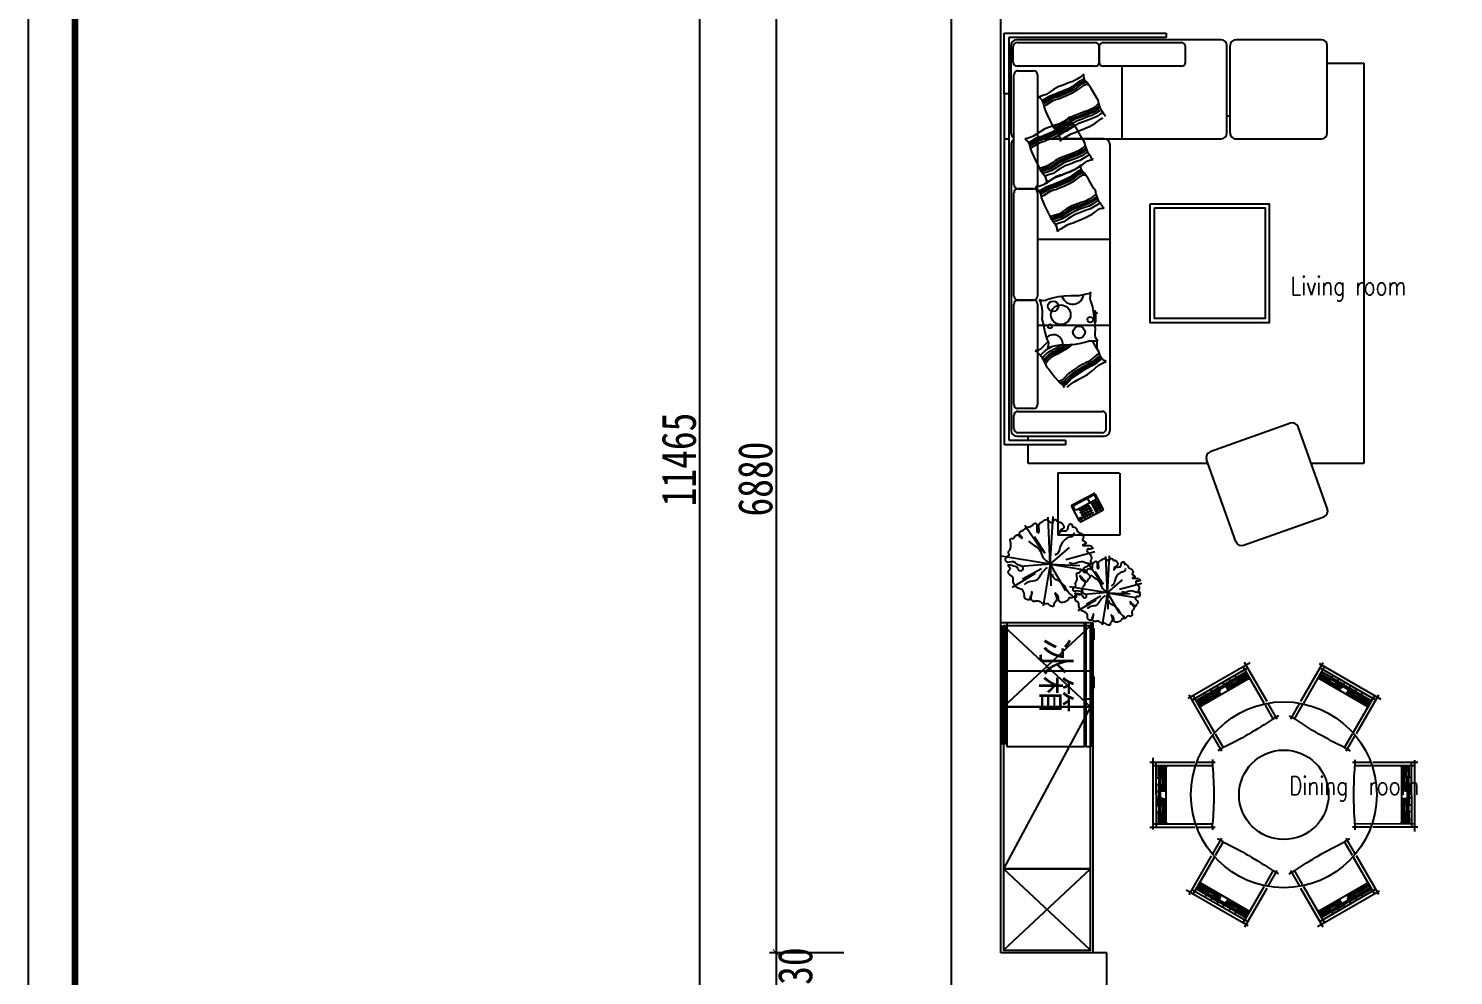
# Model space of a CAD drawing. Header units: millimetres. Extents: x -77055 to 331180, y -861586 to -491011.
# Drawn here: x 30821 to 41169, y -834695 to -827818 of the extents above; entities that cross this region are included whole.
import ezdxf

# ---------------------------------------------------------------- set-up
doc = ezdxf.new("R2010")
doc.units = ezdxf.units.MM
doc.header["$PDMODE"] = 3
for name, color, linetype in [('0-01图框模板说明', 2, 'Continuous'), ('0-02图框细线', 136, 'Continuous'), ('250', 250, 'Continuous'), ('IFF-PLANTS', 86, 'Continuous'), ('LAYER4', 8, 'Continuous'), ('PUB_TEXT', 7, 'Continuous'), ('墙体', 7, 'Continuous'), ('活动家具', 6, 'Continuous')]:
    doc.layers.add(name, color=color, linetype=linetype)
doc.styles.add('_SIMPLEX', font='SIMPLEX.shx', dxfattribs={"width": 0.8})
doc.styles.add('DIM', font='simhei.ttf', dxfattribs={"width": 0.8})
doc.styles.get("Standard").update_dxf_attribs({"font": 'simhei.ttf'})
doc.dimstyles.new('1-50', dxfattribs={"dimscale": 50, "dimtxt": 5, "dimasz": 1, "dimexe": 1, "dimexo": 0.1, "dimgap": 0.5, "dimtad": 1, "dimdec": 0, "dimdsep": 46, "dimtxsty": 'DIM', "dimblk": 'ARCHTICK', "dimcen": 4, "dimdle": 1, "dimclrd": 3, "dimclre": 3, "dimclrt": 1, "dimadec": 0, "dimazin": 0, "dimtfac": 1, "dimtdec": 0, "dimtmove": 2, "dimatfit": 3, "dimldrblk": 'DOT', "dimfxl": 15, "dimfxlon": 1, "dimarcsym": 0})

# ---------------------------------------------------------------- blocks, each defined once
blk = doc.blocks.new('_ArchTick')
at = {"color": 0, "linetype": 'ByBlock', "const_width": 0.15}
blk.add_lwpolyline([(-0.5, -0.5), (0.5, 0.5)], dxfattribs=at)
blk = doc.blocks.new('*D177')
at = {"layer": '250', "color": 3, "lineweight": -2}
for p, q in [((36251, -827600), (36251, -834580)), ((36741, -827650), (36201, -827650)), ((36741, -834530), (36201, -834530))]:
    blk.add_line(p, q, dxfattribs=at)
at = {"layer": 'Defpoints', "color": 0}
for p in [(36746, -827650), (36251, -834530), (36746, -834530)]:
    blk.add_point(p, dxfattribs=at)
at = {"layer": '250', "color": 3, "lineweight": -2, "xscale": 50, "yscale": 50, "zscale": 50}
for p, rotation in [((36251, -827650), 90), ((36251, -834530), 270)]:
    blk.add_blockref('_ArchTick', p, dxfattribs=dict(at, rotation=rotation))
at = {"layer": '250', "color": 1, "insert": (36100, -831090), "char_height": 250, "attachment_point": 5, "rotation": 90, "style": 'DIM'}
blk.add_mtext('6880', dxfattribs=at)
blk = doc.blocks.new('_Dot')
at = {"color": 0, "linetype": 'ByBlock', "lineweight": -2}
blk.add_line((-0.5, 0), (-1, 0), dxfattribs=at)
at = {"color": 0, "linetype": 'ByBlock', "const_width": 0.5}
blk.add_lwpolyline([(-0.25, 0, 1), (0.25, 0, 1)], format="xyb", close=True, dxfattribs=at)
blk = doc.blocks.new('*D178')
at = {"layer": '250', "color": 3, "lineweight": -2}
for p, q in [((36741, -834530), (36201, -834530)), ((36251, -834480), (36251, -834910)), ((36741, -834860), (36201, -834860))]:
    blk.add_line(p, q, dxfattribs=at)
at = {"layer": 'Defpoints', "color": 0}
for p in [(36746, -834530), (36251, -834860), (36746, -834860)]:
    blk.add_point(p, dxfattribs=at)
at = {"layer": '250', "color": 3, "lineweight": -2, "xscale": 50, "yscale": 50, "zscale": 50}
for p, rotation in [((36251, -834530), 90), ((36251, -834860), 270)]:
    blk.add_blockref('_ArchTick', p, dxfattribs=dict(at, rotation=rotation))
at = {"layer": '250', "color": 1, "insert": (36390, -834695), "char_height": 250, "attachment_point": 5, "rotation": 90, "style": 'DIM'}
blk.add_mtext('330', dxfattribs=at)
blk = doc.blocks.new('*D194')
at = {"layer": '250', "color": 3, "lineweight": -2}
for p, q in [((36445, -825215), (35645, -825215)), ((35695, -825165), (35695, -836730)), ((36445, -836680), (35645, -836680))]:
    blk.add_line(p, q, dxfattribs=at)
at = {"layer": 'Defpoints', "color": 0}
for p in [(36746, -825215), (35695, -836680), (36746, -836680)]:
    blk.add_point(p, dxfattribs=at)
at = {"layer": '250', "color": 3, "lineweight": -2, "xscale": 50, "yscale": 50, "zscale": 50}
for p, rotation in [((35695, -825215), 90), ((35695, -836680), 270)]:
    blk.add_blockref('_ArchTick', p, dxfattribs=dict(at, rotation=rotation))
at = {"layer": '250', "color": 1, "insert": (35545, -830948), "char_height": 250, "attachment_point": 5, "rotation": 90, "style": 'DIM'}
blk.add_mtext('11465', dxfattribs=at)
blk = doc.blocks.new('ghgjh')
at = {"color": 2}
for p, q in [((55261, 8598), (55845, 8390)), ((54363, 8525, -309), (53913, 8525, -309)), ((53913, 8075, -309), (53913, 8525, -309)), ((54363, 8075, -309), (54363, 8525, -309)), ((55206, 8571), (54994, 7975)), ((55871, 8335), (55658, 7738)), ((54361, 8075, -309), (53911, 8075, -309)), ((55004, 8004), (53699, 8004)), ((53699, 8004), (53699, 7869)), ((53968, 7869), (53526, 7869)), ((53526, 7869), (53526, 7834)), ((53968, 7834), (53968, 7869)), ((55603, 7712), (55020, 7919)), ((53526, 7834), (53526, 5646)), ((53558, 5646), (53558, 7834)), ((53558, 7834), (53968, 7834)), ((53574, 5689), (53574, 7763)), ((53617, 7806), (54250, 7806)), ((54235, 7780), (53624, 7780)), ((53699, 7834), (53699, 7806)), ((54217, 7808), (54217, 7808)), ((54294, 7763), (54294, 5689)), ((53595, 7752), (53595, 7654)), ((54263, 7654), (54263, 7752)), ((54294, 7758), (54294, 7758)), ((53595, 7576), (53595, 6846)), ((53624, 7625), (54235, 7625)), ((53737, 7604), (53624, 7604)), ((53766, 6846), (53766, 7576)), ((54296, 7558), (54296, 7558)), ((54585, 6982), (54585, 6118)), ((55449, 6982), (54585, 6982)), ((55280, 6982), (55276, 6984)), ((55309, 6984), (55305, 6982)), ((55449, 6118), (55449, 6982)), ((53595, 6788), (53595, 6037)), ((53737, 6817), (53624, 6817)), ((53624, 6817), (53737, 6817)), ((53766, 6037), (53766, 6788)), ((53778, 6816), (53785, 6825)), ((53806, 6822), (53778, 6816)), ((54585, 6650), (54582, 6655)), ((55450, 6710), (55450, 6710)), ((53766, 6374), (54294, 6374)), ((55450, 6350), (55450, 6350)), ((54585, 6118), (55449, 6118)), ((53624, 6009), (53737, 6009)), ((53737, 6009), (53624, 6009)), ((53595, 5980), (53595, 5181)), ((53766, 5181), (53766, 5980)), ((54296, 5758), (54296, 5758)), ((53526, 5646), (53558, 5646)), ((53526, 5646), (53526, 5320)), ((53557, 5320), (53558, 5646)), ((53572, 4969), (53572, 5603)), ((53766, 5646), (55098, 5646)), ((54379, 5118), (54379, 5646)), ((55141, 5603), (55141, 4969)), ((55165, 5603), (55165, 4969)), ((55208, 5646), (55827, 5646)), ((55657, 5648), (55657, 5648)), ((55870, 5603), (55870, 4969)), ((55141, 5480), (55165, 5480)), ((53557, 5320), (53523, 5320)), ((53523, 5320), (53523, 4878)), ((53557, 4910), (53557, 5320)), ((53589, 5090), (53589, 4976)), ((54185, 5118), (53618, 5118)), ((53624, 5152), (53737, 5152)), ((54214, 5090), (54214, 4976)), ((54214, 4976), (54214, 5090)), ((54811, 5118), (54243, 5118)), ((54839, 4976), (54839, 5090)), ((53523, 4878), (53557, 4878)), ((54701, 4910), (53557, 4910)), ((53557, 4878), (54701, 4878)), ((55098, 4926), (53616, 4926)), ((53618, 4947), (54185, 4947)), ((54243, 4947), (54811, 4947)), ((54701, 4878), (54701, 4910)), ((55827, 4926), (55208, 4926))]:
    blk.add_line(p, q, dxfattribs=at)
at = {"color": 1}
for p, q in [((54070, 8423, -309), (54014, 8317, -309)), ((54240, 8344, -309), (54083, 8427, -309)), ((54093, 8386, -309), (54087, 8374, -309)), ((54104, 8380, -309), (54093, 8386, -309)), ((54102, 8403, -309), (54096, 8392, -309)), ((54096, 8392, -309), (54107, 8386, -309)), ((54113, 8397, -309), (54102, 8403, -309)), ((54107, 8386, -309), (54113, 8397, -309)), ((54121, 8393, -309), (54115, 8382, -309)), ((54115, 8382, -309), (54126, 8376, -309)), ((54132, 8387, -309), (54121, 8393, -309)), ((54126, 8376, -309), (54132, 8387, -309)), ((54140, 8383, -309), (54134, 8372, -309)), ((54151, 8377, -309), (54140, 8383, -309)), ((54018, 8304, -309), (54175, 8221, -309)), ((54029, 8329, -309), (54029, 8328, -309)), ((54036, 8304, -309), (54173, 8231, -309)), ((54054, 8337, -309), (54191, 8264, -309)), ((54083, 8368, -309), (54077, 8356, -309)), ((54077, 8356, -309), (54088, 8350, -309)), ((54094, 8362, -309), (54083, 8368, -309)), ((54087, 8374, -309), (54098, 8368, -309)), ((54088, 8350, -309), (54094, 8362, -309)), ((54102, 8358, -309), (54096, 8346, -309)), ((54096, 8346, -309), (54107, 8340, -309)), ((54098, 8368, -309), (54104, 8380, -309)), ((54113, 8352, -309), (54102, 8358, -309)), ((54112, 8376, -309), (54105, 8364, -309)), ((54105, 8364, -309), (54117, 8358, -309)), ((54107, 8340, -309), (54113, 8352, -309)), ((54123, 8370, -309), (54112, 8376, -309)), ((54121, 8348, -309), (54115, 8336, -309)), ((54115, 8336, -309), (54126, 8330, -309)), ((54117, 8358, -309), (54123, 8370, -309)), ((54132, 8342, -309), (54121, 8348, -309)), ((54130, 8366, -309), (54124, 8354, -309)), ((54124, 8354, -309), (54135, 8348, -309)), ((54126, 8330, -309), (54132, 8342, -309)), ((54127, 8256, -309), (54145, 8289, -309)), ((54142, 8360, -309), (54130, 8366, -309)), ((54134, 8372, -309), (54145, 8366, -309)), ((54140, 8337, -309), (54134, 8326, -309)), ((54134, 8326, -309), (54145, 8320, -309)), ((54135, 8348, -309), (54142, 8360, -309)), ((54152, 8332, -309), (54140, 8337, -309)), ((54150, 8355, -309), (54144, 8344, -309)), ((54144, 8344, -309), (54155, 8338, -309)), ((54145, 8366, -309), (54151, 8377, -309)), ((54145, 8320, -309), (54152, 8332, -309)), ((54161, 8349, -309), (54150, 8355, -309)), ((54152, 8285, -309), (54196, 8367, -309)), ((54159, 8373, -309), (54153, 8361, -309)), ((54153, 8361, -309), (54164, 8355, -309)), ((54155, 8338, -309), (54161, 8349, -309)), ((54170, 8367, -309), (54159, 8373, -309)), ((54165, 8295, -309), (54161, 8288, -309)), ((54161, 8288, -309), (54164, 8286, -309)), ((54164, 8355, -309), (54170, 8367, -309)), ((54164, 8286, -309), (54168, 8294, -309)), ((54168, 8294, -309), (54165, 8295, -309)), ((54172, 8307, -309), (54168, 8300, -309)), ((54168, 8300, -309), (54171, 8298, -309)), ((54172, 8292, -309), (54168, 8284, -309)), ((54168, 8284, -309), (54171, 8283, -309)), ((54171, 8298, -309), (54175, 8306, -309)), ((54171, 8283, -309), (54175, 8290, -309)), ((54175, 8306, -309), (54172, 8307, -309)), ((54175, 8290, -309), (54172, 8292, -309)), ((54178, 8319, -309), (54174, 8312, -309)), ((54174, 8312, -309), (54177, 8310, -309)), ((54178, 8304, -309), (54174, 8296, -309)), ((54174, 8296, -309), (54177, 8294, -309)), ((54177, 8310, -309), (54181, 8318, -309)), ((54177, 8294, -309), (54181, 8302, -309)), ((54181, 8318, -309), (54178, 8319, -309)), ((54181, 8302, -309), (54178, 8304, -309)), ((54184, 8331, -309), (54180, 8323, -309)), ((54180, 8323, -309), (54183, 8322, -309)), ((54181, 8223, -309), (54242, 8338, -309)), ((54185, 8316, -309), (54181, 8308, -309)), ((54181, 8308, -309), (54184, 8307, -309)), ((54182, 8281, -309), (54215, 8343, -309)), ((54196, 8274, -309), (54182, 8281, -309)), ((54183, 8322, -309), (54187, 8329, -309)), ((54187, 8329, -309), (54184, 8331, -309)), ((54184, 8307, -309), (54188, 8314, -309)), ((54188, 8314, -309), (54185, 8316, -309)), ((54191, 8343, -309), (54187, 8336, -309)), ((54187, 8336, -309), (54190, 8334, -309)), ((54191, 8328, -309), (54187, 8320, -309)), ((54187, 8320, -309), (54190, 8318, -309)), ((54190, 8334, -309), (54194, 8342, -309)), ((54190, 8318, -309), (54194, 8326, -309)), ((54194, 8342, -309), (54191, 8343, -309)), ((54194, 8326, -309), (54191, 8328, -309)), ((54197, 8355, -309), (54193, 8347, -309)), ((54193, 8347, -309), (54196, 8346, -309)), ((54197, 8340, -309), (54193, 8332, -309)), ((54193, 8332, -309), (54196, 8331, -309)), ((54196, 8346, -309), (54200, 8353, -309)), ((54196, 8331, -309), (54200, 8338, -309)), ((54196, 8274, -309), (54229, 8336, -309)), ((54200, 8353, -309), (54197, 8355, -309)), ((54200, 8338, -309), (54197, 8340, -309)), ((54204, 8351, -309), (54199, 8344, -309)), ((54199, 8344, -309), (54203, 8342, -309)), ((54203, 8342, -309), (54207, 8350, -309)), ((54207, 8350, -309), (54204, 8351, -309)), ((54229, 8336, -309), (54215, 8343, -309)), ((54131, 8245, -309), (54135, 8252, -309)), ((54177, 8232, -309), (54192, 8261, -309)), ((56136, 8004), (55753, 8004)), ((56136, 5097), (56136, 8004)), ((53949, 7434), (53959, 7455)), ((53847, 7318), (53892, 7377)), ((53892, 7377), (53927, 7417)), ((53937, 7402), (53918, 7407)), ((53927, 7417), (53949, 7434)), ((53946, 7416), (53931, 7419)), ((53952, 7391), (53937, 7402)), ((53957, 7423), (53941, 7427)), ((53962, 7405), (53946, 7416)), ((53964, 7434), (53950, 7437)), ((53964, 7379), (53952, 7391)), ((53972, 7413), (53957, 7423)), ((53973, 7392), (53962, 7405)), ((53979, 7423), (53964, 7434)), ((53989, 7353), (53964, 7379)), ((53984, 7400), (53972, 7413)), ((53999, 7367), (53973, 7392)), ((53991, 7410), (53979, 7423)), ((53982, 7449), (54007, 7427)), ((54009, 7375), (53984, 7400)), ((54024, 7327), (53989, 7353)), ((54016, 7385), (53991, 7410)), ((54033, 7341), (53999, 7367)), ((54007, 7427), (54031, 7410)), ((54044, 7348), (54009, 7375)), ((54051, 7359), (54016, 7385)), ((54031, 7410), (54060, 7395)), ((54082, 7324), (54044, 7348)), ((54089, 7334), (54051, 7359)), ((54060, 7395), (54097, 7374)), ((54097, 7374), (54130, 7357)), ((54130, 7357), (54161, 7333)), ((53794, 7229), (53808, 7252)), ((53808, 7252), (53821, 7278)), ((53809, 7253), (53823, 7237)), ((53814, 7265), (53830, 7247)), ((53821, 7278), (53830, 7302)), ((53822, 7280), (53841, 7256)), ((53830, 7302), (53847, 7318)), ((53830, 7247), (53855, 7225)), ((53841, 7256), (53866, 7234)), ((54062, 7303), (54024, 7327)), ((54072, 7316), (54033, 7341)), ((54102, 7280), (54062, 7303)), ((54112, 7294), (54072, 7316)), ((54122, 7302), (54082, 7324)), ((54129, 7312), (54089, 7334)), ((54116, 7271), (54102, 7280)), ((54125, 7284), (54112, 7294)), ((54132, 7265), (54116, 7271)), ((54136, 7292), (54122, 7302)), ((54141, 7278), (54125, 7284)), ((54143, 7302), (54129, 7312)), ((54153, 7252), (54132, 7265)), ((54152, 7286), (54136, 7292)), ((54163, 7266), (54141, 7278)), ((54159, 7296), (54143, 7302)), ((54173, 7274), (54152, 7286)), ((54195, 7218), (54153, 7252)), ((54180, 7284), (54159, 7296)), ((54161, 7333), (54184, 7312)), ((54205, 7232), (54163, 7266)), ((54215, 7240), (54173, 7274)), ((54222, 7250), (54180, 7284)), ((54184, 7312), (54209, 7289)), ((54209, 7289), (54234, 7277)), ((54234, 7242), (54222, 7250)), ((54239, 7249), (54228, 7233)), ((54234, 7277), (54248, 7270)), ((54249, 7256), (54239, 7249)), ((54248, 7270), (54265, 7264)), ((54265, 7264), (54249, 7256)), ((53750, 7186), (53761, 7191)), ((53778, 7179), (53750, 7186)), ((53761, 7191), (53772, 7204)), ((53772, 7204), (53794, 7229)), ((53793, 7169), (53778, 7179)), ((53786, 7220), (53799, 7205)), ((53805, 7156), (53793, 7169)), ((53799, 7205), (53823, 7183)), ((53800, 7238), (53812, 7224)), ((53842, 7119), (53805, 7156)), ((53812, 7224), (53836, 7202)), ((53823, 7237), (53848, 7214)), ((53823, 7183), (53847, 7167)), ((53836, 7202), (53860, 7185)), ((53838, 7167), (53868, 7154)), ((53844, 7150), (53838, 7167)), ((53845, 7126), (53844, 7150)), ((53847, 7167), (53877, 7151)), ((53848, 7214), (53871, 7198)), ((53855, 7225), (53878, 7208)), ((53860, 7185), (53890, 7170)), ((53866, 7234), (53890, 7218)), ((53868, 7154), (53900, 7146)), ((53871, 7198), (53901, 7182)), ((53878, 7208), (53908, 7193)), ((53890, 7218), (53920, 7202)), ((53890, 7170), (53940, 7141)), ((53900, 7146), (53929, 7142)), ((53901, 7182), (53938, 7161)), ((53908, 7193), (53945, 7172)), ((53920, 7202), (53956, 7181)), ((53929, 7142), (53962, 7141)), ((53938, 7161), (53979, 7140)), ((53945, 7172), (54009, 7138)), ((53956, 7181), (53989, 7164)), ((53962, 7141), (54004, 7139)), ((53989, 7164), (54020, 7140)), ((54197, 7169), (54164, 7113)), ((54215, 7204), (54195, 7218)), ((54213, 7196), (54197, 7169)), ((54197, 7118), (54197, 7163)), ((54221, 7220), (54205, 7232)), ((54219, 7217), (54213, 7196)), ((54227, 7231), (54215, 7240)), ((54228, 7233), (54219, 7217)), ((53805, 6977), (53819, 7050)), ((53819, 7050), (53833, 7101)), ((53833, 7101), (53845, 7126)), ((54004, 7139), (54041, 7138)), ((54041, 7138), (54080, 7130)), ((54080, 7130), (54110, 7122)), ((54110, 7122), (54142, 7113)), ((54142, 7113), (54170, 7113)), ((54170, 7113), (54186, 7113)), ((54187, 7090), (54184, 7072)), ((54184, 7072), (54184, 7053)), ((54184, 7053), (54187, 7031)), ((54186, 7113), (54204, 7115)), ((54193, 7102), (54187, 7090)), ((54204, 7115), (54193, 7102)), ((53797, 6955), (53805, 6977)), ((53800, 6930), (53797, 6955)), ((54183, 6971), (54168, 6867)), ((54185, 7000), (54183, 6971)), ((54187, 7031), (54185, 7000)), ((54186, 6917), (54186, 6981)), ((53785, 6825), (53790, 6841)), ((53790, 6841), (53798, 6873)), ((53798, 6873), (53800, 6900)), ((53800, 6900), (53800, 6930)), ((54157, 6837), (54150, 6817)), ((54168, 6867), (54157, 6837)), ((54202, 6911), (54180, 6911)), ((53824, 6819), (53806, 6822)), ((53840, 6813), (53824, 6819)), ((53874, 6802), (53840, 6813)), ((53917, 6794), (53874, 6802)), ((53962, 6789), (53917, 6794)), ((54008, 6787), (53962, 6789)), ((54024, 6785), (54008, 6787)), ((54041, 6786), (54024, 6785)), ((54066, 6785), (54041, 6786)), ((54119, 6773), (54066, 6785)), ((54137, 6771), (54119, 6773)), ((54152, 6760), (54137, 6771)), ((54150, 6817), (54148, 6802)), ((54148, 6802), (54150, 6785)), ((54150, 6785), (54151, 6777)), ((54151, 6777), (54152, 6760)), ((53907, 6303), (53911, 6320)), ((53911, 6320), (53922, 6305)), ((53816, 6129), (53863, 6223)), ((53895, 6200), (53858, 6213)), ((53863, 6223), (53882, 6248)), ((53906, 6211), (53865, 6226)), ((53911, 6223), (53873, 6236)), ((53882, 6248), (53895, 6265)), ((53920, 6236), (53883, 6250)), ((53893, 6267), (53896, 6267)), ((53895, 6265), (53902, 6278)), ((53931, 6257), (53897, 6269)), ((53902, 6278), (53906, 6295)), ((53906, 6295), (53907, 6303)), ((53931, 6203), (53906, 6211)), ((53937, 6214), (53911, 6223)), ((53946, 6228), (53920, 6236)), ((53922, 6305), (53939, 6297)), ((53956, 6248), (53931, 6257)), ((53965, 6196), (53937, 6214)), ((53939, 6297), (53985, 6269)), ((53974, 6210), (53946, 6228)), ((53984, 6230), (53956, 6248)), ((54000, 6192), (53974, 6210)), ((54010, 6212), (53984, 6230)), ((53985, 6269), (54008, 6260)), ((54008, 6260), (54025, 6256)), ((54044, 6193), (54010, 6212)), ((54025, 6256), (54040, 6249)), ((54040, 6249), (54082, 6232)), ((54082, 6232), (54124, 6213)), ((54124, 6213), (54162, 6192)), ((53805, 6102), (53816, 6129)), ((53921, 6192), (53895, 6200)), ((53949, 6173), (53921, 6192)), ((53959, 6185), (53931, 6203)), ((53975, 6156), (53949, 6173)), ((53985, 6167), (53959, 6185)), ((53991, 6178), (53965, 6196)), ((54009, 6136), (53975, 6156)), ((54019, 6148), (53985, 6167)), ((54025, 6159), (53991, 6178)), ((54034, 6173), (54000, 6192)), ((54044, 6124), (54009, 6136)), ((54054, 6135), (54019, 6148)), ((54060, 6147), (54025, 6159)), ((54069, 6160), (54034, 6173)), ((54079, 6181), (54044, 6193)), ((54083, 6109), (54044, 6124)), ((54094, 6120), (54054, 6135)), ((54099, 6131), (54060, 6147)), ((54108, 6145), (54069, 6160)), ((54119, 6165), (54079, 6181)), ((54115, 6098), (54083, 6109)), ((54125, 6109), (54094, 6120)), ((54131, 6120), (54099, 6131)), ((54140, 6134), (54108, 6145)), ((54150, 6154), (54119, 6165)), ((54151, 6096), (54125, 6109)), ((54157, 6107), (54131, 6120)), ((54166, 6121), (54140, 6134)), ((54176, 6141), (54150, 6154)), ((54184, 6088), (54157, 6107)), ((54162, 6192), (54191, 6171)), ((54194, 6102), (54166, 6121)), ((54204, 6123), (54176, 6141)), ((54191, 6171), (54204, 6160)), ((54204, 6160), (54220, 6151)), ((54218, 6110), (54204, 6123)), ((54230, 6128), (54211, 6100)), ((54220, 6151), (54249, 6149)), ((54239, 6142), (54230, 6128)), ((54249, 6149), (54239, 6142)), ((53750, 5999), (53765, 6008)), ((53765, 6008), (53774, 6018)), ((53774, 6018), (53782, 6034)), ((53778, 6025), (53791, 6019)), ((53782, 6034), (53789, 6052)), ((53783, 6036), (53796, 6030)), ((53787, 6048), (53805, 6039)), ((53789, 6052), (53792, 6073)), ((53791, 6065), (53813, 6054)), ((53791, 6019), (53837, 5991)), ((53792, 6073), (53805, 6102)), ((53796, 6030), (53843, 6002)), ((53805, 6039), (53852, 6011)), ((53813, 6054), (53859, 6026)), ((53843, 6002), (53866, 5993)), ((53852, 6011), (53875, 6002)), ((53859, 6026), (53882, 6017)), ((53875, 6002), (53892, 5998)), ((53882, 6017), (53899, 6013)), ((53899, 6013), (53914, 6006)), ((53914, 6006), (53956, 5989)), ((54141, 6085), (54115, 6098)), ((54172, 6004), (54135, 5939)), ((54169, 6066), (54141, 6085)), ((54179, 6077), (54151, 6096)), ((54191, 6046), (54169, 6066)), ((54186, 6022), (54172, 6004)), ((54196, 6062), (54179, 6077)), ((54201, 6074), (54184, 6088)), ((54192, 6048), (54186, 6022)), ((54201, 6075), (54192, 6048)), ((54207, 6090), (54194, 6102)), ((54211, 6100), (54201, 6075)), ((53767, 5995), (53750, 5999)), ((53783, 5990), (53767, 5995)), ((53809, 5981), (53783, 5990)), ((53805, 5897), (53818, 5914)), ((53837, 5963), (53809, 5981)), ((53815, 5916), (53819, 5916)), ((53818, 5914), (53824, 5927)), ((53853, 5905), (53819, 5917)), ((53824, 5927), (53828, 5943)), ((53828, 5943), (53830, 5952)), ((53830, 5952), (53833, 5968)), ((53833, 5968), (53844, 5954)), ((53837, 5991), (53860, 5982)), ((53863, 5945), (53837, 5963)), ((53844, 5954), (53861, 5945)), ((53879, 5897), (53853, 5905)), ((53860, 5982), (53877, 5978)), ((53861, 5945), (53907, 5917)), ((53897, 5926), (53863, 5945)), ((53866, 5993), (53882, 5989)), ((53877, 5978), (53892, 5970)), ((53882, 5989), (53897, 5982)), ((53892, 5998), (53906, 5991)), ((53892, 5970), (53934, 5954)), ((53897, 5982), (53940, 5965)), ((53932, 5914), (53897, 5926)), ((53906, 5991), (53949, 5974)), ((53907, 5917), (53931, 5908)), ((53931, 5908), (53947, 5905)), ((53971, 5898), (53932, 5914)), ((53934, 5954), (53976, 5935)), ((53940, 5965), (53981, 5946)), ((53947, 5905), (53962, 5897)), ((53949, 5974), (53991, 5956)), ((53956, 5989), (53998, 5970)), ((53976, 5935), (54014, 5914)), ((53981, 5946), (54019, 5925)), ((53991, 5956), (54029, 5934)), ((53998, 5970), (54036, 5949)), ((54014, 5914), (54043, 5893)), ((54019, 5925), (54048, 5904)), ((54029, 5934), (54057, 5913)), ((54036, 5949), (54065, 5928)), ((54048, 5904), (54061, 5893)), ((54057, 5913), (54070, 5902)), ((54065, 5928), (54078, 5917)), ((54070, 5902), (54087, 5894)), ((54078, 5917), (54094, 5908)), ((54094, 5908), (54114, 5907)), ((54135, 5939), (54107, 5895)), ((53738, 5777), (53785, 5872)), ((53818, 5849), (53780, 5862)), ((53785, 5872), (53805, 5897)), ((53828, 5860), (53787, 5874)), ((53833, 5871), (53795, 5885)), ((53843, 5885), (53805, 5898)), ((53844, 5840), (53818, 5849)), ((53854, 5852), (53828, 5860)), ((53859, 5863), (53833, 5871)), ((53869, 5877), (53843, 5885)), ((53871, 5822), (53844, 5840)), ((53882, 5833), (53854, 5852)), ((53887, 5844), (53859, 5863)), ((53896, 5858), (53869, 5877)), ((53897, 5804), (53871, 5822)), ((53907, 5879), (53879, 5897)), ((53907, 5816), (53882, 5833)), ((53913, 5827), (53887, 5844)), ((53922, 5841), (53896, 5858)), ((53932, 5785), (53897, 5804)), ((53932, 5861), (53907, 5879)), ((53942, 5796), (53907, 5816)), ((53947, 5807), (53913, 5827)), ((53957, 5821), (53922, 5841)), ((53967, 5841), (53932, 5861)), ((53977, 5784), (53942, 5796)), ((53982, 5795), (53947, 5807)), ((53991, 5809), (53957, 5821)), ((53962, 5897), (54005, 5880)), ((54002, 5829), (53967, 5841)), ((54003, 5887), (53971, 5898)), ((54021, 5779), (53982, 5795)), ((54031, 5793), (53991, 5809)), ((54041, 5814), (54002, 5829)), ((54029, 5874), (54003, 5887)), ((54005, 5880), (54046, 5862)), ((54057, 5856), (54029, 5874)), ((54072, 5803), (54041, 5814)), ((54043, 5893), (54056, 5882)), ((54046, 5862), (54084, 5841)), ((54056, 5882), (54072, 5873)), ((54081, 5834), (54057, 5856)), ((54061, 5893), (54078, 5884)), ((54072, 5873), (54086, 5872)), ((54098, 5790), (54072, 5803)), ((54078, 5884), (54094, 5883)), ((54087, 5875), (54081, 5853)), ((54081, 5853), (54081, 5834)), ((54084, 5841), (54113, 5819)), ((54107, 5895), (54087, 5875)), ((54087, 5894), (54103, 5892)), ((54113, 5819), (54126, 5808)), ((54126, 5808), (54143, 5800)), ((54143, 5800), (54171, 5797)), ((54171, 5797), (54161, 5791)), ((53705, 5683), (53711, 5700)), ((53710, 5697), (53728, 5688)), ((53711, 5700), (53715, 5722)), ((53713, 5713), (53735, 5702)), ((53715, 5722), (53727, 5751)), ((53727, 5751), (53738, 5777)), ((53735, 5702), (53781, 5675)), ((53966, 5773), (53932, 5785)), ((54006, 5757), (53966, 5773)), ((54016, 5768), (53977, 5784)), ((54037, 5746), (54006, 5757)), ((54047, 5757), (54016, 5768)), ((54053, 5768), (54021, 5779)), ((54062, 5782), (54031, 5793)), ((54063, 5733), (54037, 5746)), ((54073, 5744), (54047, 5757)), ((54079, 5755), (54053, 5768)), ((54088, 5769), (54062, 5782)), ((54091, 5715), (54063, 5733)), ((54101, 5726), (54073, 5744)), ((54107, 5737), (54079, 5755)), ((54116, 5751), (54088, 5769)), ((54114, 5694), (54091, 5715)), ((54126, 5771), (54098, 5790)), ((54119, 5710), (54101, 5726)), ((54123, 5722), (54107, 5737)), ((54114, 5696), (54108, 5671)), ((54123, 5724), (54114, 5696)), ((54129, 5739), (54116, 5751)), ((54133, 5749), (54123, 5724)), ((54140, 5759), (54126, 5771)), ((54152, 5777), (54133, 5749)), ((54161, 5791), (54152, 5777)), ((53673, 5647), (53687, 5657)), ((53690, 5644), (53673, 5647)), ((53687, 5657), (53696, 5666)), ((53705, 5638), (53690, 5644)), ((53696, 5666), (53705, 5683)), ((53700, 5674), (53713, 5667)), ((53705, 5685), (53718, 5678)), ((53731, 5630), (53705, 5638)), ((53713, 5667), (53759, 5639)), ((53718, 5678), (53765, 5650)), ((53728, 5688), (53774, 5660)), ((53759, 5612), (53731, 5630)), ((53759, 5639), (53782, 5630)), ((53785, 5594), (53759, 5612)), ((53765, 5650), (53788, 5641)), ((53774, 5660), (53797, 5650)), ((53781, 5675), (53805, 5665)), ((53782, 5630), (53799, 5626)), ((53819, 5574), (53785, 5594)), ((53788, 5641), (53805, 5638)), ((53797, 5650), (53814, 5647)), ((53799, 5626), (53814, 5619)), ((53805, 5665), (53821, 5662)), ((53805, 5638), (53819, 5630)), ((53814, 5647), (53829, 5639)), ((53814, 5619), (53856, 5602)), ((53819, 5630), (53862, 5613)), ((53821, 5662), (53836, 5654)), ((53829, 5639), (53871, 5623)), ((53836, 5654), (53879, 5638)), ((53856, 5602), (53898, 5584)), ((53862, 5613), (53904, 5595)), ((53871, 5623), (53913, 5604)), ((53879, 5638), (53920, 5619)), ((53883, 5566), (53903, 5591)), ((53903, 5591), (53916, 5607)), ((53941, 5579), (53903, 5592)), ((53904, 5595), (53942, 5574)), ((53913, 5609), (53917, 5609)), ((53913, 5604), (53951, 5583)), ((53916, 5607), (53922, 5620)), ((53951, 5599), (53917, 5611)), ((53920, 5619), (53958, 5598)), ((53922, 5620), (53926, 5637)), ((53926, 5637), (53928, 5645)), ((53928, 5645), (53931, 5662)), ((53931, 5662), (53942, 5647)), ((53942, 5647), (53959, 5639)), ((53977, 5591), (53951, 5599)), ((53958, 5598), (53987, 5576)), ((53959, 5639), (54005, 5611)), ((54005, 5572), (53977, 5591)), ((54005, 5611), (54029, 5602)), ((54029, 5602), (54045, 5598)), ((54045, 5598), (54060, 5591)), ((54095, 5652), (54058, 5588)), ((54060, 5591), (54103, 5574)), ((54108, 5671), (54095, 5652)), ((53854, 5562), (53819, 5574)), ((53836, 5471), (53883, 5566)), ((53894, 5547), (53854, 5562)), ((53916, 5542), (53878, 5556)), ((53926, 5554), (53885, 5568)), ((53931, 5565), (53893, 5578)), ((53925, 5536), (53894, 5547)), ((53898, 5584), (53936, 5563)), ((53942, 5534), (53916, 5542)), ((53951, 5523), (53925, 5536)), ((53952, 5545), (53926, 5554)), ((53957, 5556), (53931, 5565)), ((53936, 5563), (53965, 5541)), ((53967, 5570), (53941, 5579)), ((53942, 5574), (53970, 5552)), ((53969, 5516), (53942, 5534)), ((53951, 5583), (53980, 5562)), ((53979, 5504), (53951, 5523)), ((53980, 5527), (53952, 5545)), ((53985, 5538), (53957, 5556)), ((53965, 5541), (53978, 5530)), ((53994, 5552), (53967, 5570)), ((53995, 5498), (53969, 5516)), ((53970, 5552), (53983, 5541)), ((53978, 5530), (53995, 5522)), ((54003, 5483), (53979, 5504)), ((53980, 5562), (53993, 5550)), ((54005, 5509), (53980, 5527)), ((53983, 5541), (54000, 5533)), ((54011, 5520), (53985, 5538)), ((53987, 5576), (54000, 5565)), ((53993, 5550), (54009, 5542)), ((54020, 5534), (53994, 5552)), ((53995, 5522), (54008, 5520)), ((54030, 5479), (53995, 5498)), ((54000, 5565), (54017, 5557)), ((54000, 5533), (54017, 5531)), ((54009, 5524), (54003, 5501)), ((54003, 5501), (54003, 5483)), ((54031, 5555), (54005, 5572)), ((54040, 5490), (54005, 5509)), ((54029, 5544), (54009, 5524)), ((54009, 5542), (54026, 5541)), ((54045, 5501), (54011, 5520)), ((54017, 5557), (54036, 5555)), ((54055, 5515), (54020, 5534)), ((54058, 5588), (54029, 5544)), ((54065, 5535), (54031, 5555)), ((54075, 5478), (54040, 5490)), ((54080, 5489), (54045, 5501)), ((54090, 5503), (54055, 5515)), ((54100, 5523), (54065, 5535)), ((54119, 5473), (54080, 5489)), ((54129, 5487), (54090, 5503)), ((54139, 5507), (54100, 5523)), ((54103, 5574), (54144, 5556)), ((54160, 5476), (54129, 5487)), ((54170, 5496), (54139, 5507)), ((54144, 5556), (54182, 5534)), ((54196, 5483), (54170, 5496)), ((54182, 5534), (54211, 5513)), ((54211, 5513), (54224, 5502)), ((54224, 5502), (54241, 5494)), ((53803, 5376), (53809, 5394)), ((53808, 5390), (53826, 5381)), ((53809, 5394), (53813, 5415)), ((53811, 5407), (53833, 5396)), ((53813, 5415), (53825, 5444)), ((53825, 5444), (53836, 5471)), ((53826, 5381), (53872, 5353)), ((53833, 5396), (53879, 5368)), ((54064, 5466), (54030, 5479)), ((54104, 5451), (54064, 5466)), ((54114, 5462), (54075, 5478)), ((54135, 5440), (54104, 5451)), ((54145, 5451), (54114, 5462)), ((54151, 5462), (54119, 5473)), ((54161, 5427), (54135, 5440)), ((54171, 5438), (54145, 5451)), ((54177, 5449), (54151, 5462)), ((54186, 5463), (54160, 5476)), ((54189, 5408), (54161, 5427)), ((54199, 5419), (54171, 5438)), ((54205, 5430), (54177, 5449)), ((54214, 5444), (54186, 5463)), ((54212, 5388), (54189, 5408)), ((54224, 5465), (54196, 5483)), ((54217, 5404), (54199, 5419)), ((54221, 5416), (54205, 5430)), ((54212, 5390), (54207, 5365)), ((54221, 5418), (54212, 5390)), ((54227, 5432), (54214, 5444)), ((54232, 5443), (54221, 5418)), ((54238, 5452), (54224, 5465)), ((54250, 5470), (54232, 5443)), ((54259, 5484), (54250, 5470)), ((53771, 5341), (53785, 5351)), ((53788, 5338), (53771, 5341)), ((53785, 5351), (53794, 5360)), ((53804, 5332), (53788, 5338)), ((53794, 5360), (53803, 5376)), ((53798, 5367), (53811, 5361)), ((53803, 5378), (53817, 5372)), ((53829, 5324), (53804, 5332)), ((53811, 5361), (53857, 5333)), ((53817, 5372), (53863, 5344)), ((53857, 5305), (53829, 5324)), ((53857, 5333), (53880, 5324)), ((53883, 5288), (53857, 5305)), ((53863, 5344), (53886, 5335)), ((53872, 5353), (53895, 5344)), ((53879, 5368), (53903, 5359)), ((53880, 5324), (53897, 5320)), ((53917, 5268), (53883, 5288)), ((53886, 5335), (53903, 5331)), ((53895, 5344), (53912, 5340)), ((53897, 5320), (53912, 5313)), ((53903, 5359), (53919, 5355)), ((53903, 5331), (53917, 5324)), ((53912, 5340), (53927, 5333)), ((53912, 5313), (53955, 5296)), ((53917, 5324), (53960, 5307)), ((53919, 5355), (53934, 5348)), ((53927, 5333), (53969, 5316)), ((53934, 5348), (53977, 5331)), ((53955, 5296), (53996, 5277)), ((53960, 5307), (54002, 5289)), ((53969, 5316), (54011, 5298)), ((53977, 5331), (54018, 5313)), ((53996, 5277), (54034, 5256)), ((54002, 5289), (54040, 5267)), ((54011, 5298), (54049, 5277)), ((54018, 5313), (54056, 5291)), ((54056, 5291), (54085, 5270)), ((54156, 5281), (54127, 5238)), ((54193, 5346), (54156, 5281)), ((54207, 5365), (54193, 5346)), ((53952, 5256), (53917, 5268)), ((53992, 5240), (53952, 5256)), ((54023, 5229), (53992, 5240)), ((54049, 5216), (54023, 5229)), ((54034, 5256), (54063, 5235)), ((54040, 5267), (54068, 5246)), ((54049, 5277), (54078, 5255)), ((54077, 5198), (54049, 5216)), ((54063, 5235), (54076, 5224)), ((54068, 5246), (54081, 5235)), ((54076, 5224), (54093, 5215)), ((54101, 5176), (54077, 5198)), ((54078, 5255), (54091, 5244)), ((54081, 5235), (54098, 5227)), ((54085, 5270), (54098, 5259)), ((54091, 5244), (54107, 5236)), ((54093, 5215), (54106, 5214)), ((54098, 5259), (54115, 5251)), ((54098, 5227), (54115, 5225)), ((54107, 5217), (54101, 5195)), ((54101, 5195), (54101, 5176)), ((54127, 5238), (54107, 5217)), ((54107, 5236), (54124, 5234)), ((54115, 5251), (54134, 5249)), ((55870, 5097), (55973, 5097)), ((55973, 5097), (56136, 5097))]:
    blk.add_line(p, q, dxfattribs=at)
at = {"color": 5}
for p, q in [((53766, 7000), (54294, 7000)), ((54250, 5646), (53766, 5646))]:
    blk.add_line(p, q, dxfattribs=at)
at = {"color": 2}
blk.add_lwpolyline([(54585, 6118), (55449, 6118), (55449, 6982), (54585, 6982)], close=True, dxfattribs=at)
at = {"color": 1}
blk.add_lwpolyline([(54615, 6148), (55419, 6148), (55419, 6952), (54615, 6952)], close=True, dxfattribs=at)
at = {"color": 2, "extrusion": (0, 0, -1)}
for centre, major_axis, start_param, end_param in [((55247, 8557), (-30.5, -30.5), 1.127634, 2.69843), ((55830, 8349), (-30.5, -30.5), 2.69843, 4.269227), ((55034, 7960), (30.5, -30.5), 1.127634, 2.69843), ((53617, 7763), (30.5, 30.5), 3.926991, 5.497787), ((53624, 7752), (20.4, 20.4), 3.926991, 5.497787), ((54235, 7752), (20.4, 20.4), 5.497787, 7.068583), ((54250, 7763), (30.5, -30.5), 3.926991, 5.497787), ((55617, 7752), (-30.5, -30.5), 4.269227, 5.840023), ((53624, 7654), (20.4, -20.4), 0.785398, 2.356194), ((53624, 7576), (20.4, 20.4), 3.926991, 5.497787), ((53737, 7576), (20.4, -20.4), 3.926991, 5.497787), ((54235, 7654), (20.4, -20.4), -0.785398, 0.785398), ((53624, 6846), (20.4, -20.4), 0.785398, 2.356194), ((53737, 6846), (20.4, 20.4), 0.785398, 2.356194), ((53624, 6788), (20.4, -20.4), 2.356194, 3.926991), ((53737, 6788), (20.4, 20.4), 5.497787, 7.068583), ((53624, 6037), (20.4, -20.4), 0.785398, 2.356194), ((53624, 5980), (20.4, 20.4), 3.926991, 5.497787), ((53737, 6037), (20.4, 20.4), 0.785398, 2.356194), ((53737, 5980), (20.4, -20.4), 3.926991, 5.497787), ((53616, 5603), (30.5, 30.5), 3.926991, 5.00359), ((53617, 5689), (30.5, 30.5), 2.881683, 3.926991), ((54250, 5689), (30.5, 30.5), 0.785398, 2.356194), ((55098, 5603), (30.5, -30.5), 3.926991, 5.497787), ((55208, 5603), (30.5, -30.5), 2.356194, 3.926991), ((55827, 5603), (30.5, 30.5), 5.497787, 7.068583), ((53624, 5181), (20.4, 20.4), 2.356194, 3.926991), ((53737, 5181), (20.4, -20.4), -0.785398, 0.785398), ((53618, 5090), (20.4, 20.4), 3.926991, 5.497787), ((54185, 5090), (20.4, -20.4), 3.926991, 5.497787), ((54243, 5090), (20.4, 20.4), 3.926991, 5.497787), ((54811, 5090), (20.4, -20.4), 3.926991, 5.497787), ((53616, 4969), (30.5, -30.5), 0.785398, 2.356194), ((53618, 4976), (20.4, -20.4), 0.785398, 2.356194), ((54185, 4976), (20.4, 20.4), 0.785398, 2.356194), ((54243, 4976), (20.4, -20.4), 0.785398, 2.356194), ((54811, 4976), (20.4, 20.4), 0.785398, 2.356194), ((55098, 4969), (30.5, 30.5), 0.785398, 2.356194), ((55208, 4969), (30.5, -30.5), 0.785398, 2.356194), ((55827, 4969), (30.5, 30.5), 0.785398, 2.356194)]:
    blk.add_ellipse(centre, major_axis=major_axis, ratio=1, start_param=start_param, end_param=end_param, dxfattribs=at)
at = {"color": 1, "extrusion": (0, 0, -1)}
for centre, major_axis, start_param, end_param in [((54078, 8419, -309), (6.36, 6.36), 4.413611, 5.984408), ((54080, 8404, -309), (6.1, 6.1), 2.356194490179303, 8.639379797358888), ((54022, 8312, -309), (6.36, 6.36), 2.842815, 4.413611), ((54045, 8320, -309), (12.7, -12.7), 1.272019, 2.842815), ((54045, 8321, -309), (12.7, 12.7), 4.413611, 5.984408), ((54077, 8342, -309), (4.07, -4.07), 0.785398, 7.068583), ((54096, 8332, -309), (4.07, -4.07), 0.785398, 7.068583), ((54114, 8322, -309), (4.07, 4.07), 2.356194490173932, 8.639379797353518), ((54134, 8312, -309), (4.07, -4.07), 0.785398, 7.068583), ((54238, 8340, -309), (3.18, 3.18), 5.984408, 7.555204), ((54175, 8234, -309), (1.91, 1.91), 1.272019, 2.842815), ((54177, 8225, -309), (3.18, -3.18), -0.298778, 1.272019), ((54190, 8262, -309), (1.91, -1.91), 4.413611, 5.984408), ((53882, 7136), (47.5, 47.5), 0.702154, 3.234098), ((54067, 7051), (31.2, 31.2), 2.356194490188861, 8.639379797368447), ((53857, 7008), (10.7, 10.7), 2.356194490183884, 8.639379797363471), ((53935, 6924), (50.5, -50.5), 0.785398, 7.068583), ((54149, 6959), (14.2, -14.2), 0.785398, 7.068583), ((54202, 6933), (15.9, -15.9), 0.785398, 2.356194), ((53879, 6862), (26.9, 26.9), 2.356194490190108, 8.639379797369694), ((54021, 6766), (57.6, 57.6), 4.244616, 6.928687), ((54202, 6888), (15.9, 15.9), 3.926991, 5.497787)]:
    blk.add_ellipse(centre, major_axis=major_axis, ratio=1, start_param=start_param, end_param=end_param, dxfattribs=at)
at = {"layer": 'LAYER4', "color": 8}
for p, q in [((54294, 7398), (54294, 7398)), ((54296, 7198), (54296, 7198)), ((54294, 7038), (54294, 7038)), ((54296, 6838), (54296, 6838)), ((54294, 6678), (54294, 6678)), ((54296, 6478), (54296, 6478)), ((54294, 6318), (54294, 6318)), ((54296, 6118), (54296, 6118))]:
    blk.add_line(p, q, dxfattribs=at)
at = {"layer": 'LAYER4', "color": 4}
blk.add_line((54294, 5958), (54294, 5958), dxfattribs=at)
blk = doc.blocks.new('fv')
at = {"layer": '活动家具', "color": 2}
for p, q in [((-176693, -533657), (-176386, -533465)), ((-176426, -533446), (-176120, -533935)), ((-176832, -533744), (-176708, -533666)), ((-176802, -533756), (-176829, -533713)), ((-176111, -533906), (-176417, -534098)), ((-176432, -534107), (-176556, -534185)), ((-176529, -534193), (-176554, -534152))]:
    blk.add_line(p, q, dxfattribs=at)
at = {"layer": '活动家具', "color": 1}
for p, q in [((-176679, -533679), (-176392, -533500)), ((-176381, -533607), (-176432, -533525)), ((-176428, -533491), (-176153, -533932)), ((-176383, -533605), (-176352, -533654)), ((-176352, -533652), (-176321, -533701)), ((-176293, -533749), (-176324, -533700)), ((-176262, -533796), (-176293, -533746)), ((-176265, -533795), (-176234, -533843)), ((-176144, -533896), (-176431, -534075)), ((-176234, -533841), (-176184, -533921))]:
    blk.add_line(p, q, dxfattribs=at)
at = {"layer": '活动家具', "color": 8}
for p, q in [((-176481, -533556), (-176233, -533952)), ((-176425, -533635), (-176477, -533553)), ((-176418, -533630), (-176469, -533548)), ((-176407, -533623), (-176459, -533542)), ((-176394, -533615), (-176446, -533533)), ((-176363, -533596), (-176382, -533607)), ((-176802, -533756), (-176694, -533689)), ((-176427, -533633), (-176431, -533635)), ((-176427, -533633), (-176397, -533682)), ((-176417, -533629), (-176426, -533635)), ((-176408, -533622), (-176419, -533628)), ((-176418, -533627), (-176387, -533676)), ((-176410, -533622), (-176380, -533671)), ((-176393, -533614), (-176409, -533624)), ((-176389, -533674), (-176398, -533680)), ((-176382, -533605), (-176396, -533614)), ((-176394, -533612), (-176364, -533661)), ((-176390, -533675), (-176359, -533725)), ((-176378, -533670), (-176389, -533677)), ((-176365, -533659), (-176381, -533669)), ((-176379, -533668), (-176348, -533718)), ((-176366, -533660), (-176335, -533710)), ((-176351, -533653), (-176365, -533662)), ((-176335, -533641), (-176354, -533652)), ((-176305, -533756), (-176335, -533707)), ((-176304, -533690), (-176323, -533702)), ((-176307, -533824), (-176338, -533774)), ((-176300, -533819), (-176331, -533770)), ((-176306, -533754), (-176321, -533764)), ((-176289, -533813), (-176320, -533763)), ((-176308, -533822), (-176313, -533825)), ((-176309, -533822), (-176278, -533871)), ((-176298, -533818), (-176308, -533824)), ((-176276, -533804), (-176307, -533755)), ((-176292, -533748), (-176306, -533757)), ((-176290, -533811), (-176301, -533818)), ((-176300, -533817), (-176269, -533865)), ((-176276, -533735), (-176294, -533747)), ((-176292, -533812), (-176261, -533860)), ((-176275, -533804), (-176290, -533813)), ((-176263, -533794), (-176277, -533803)), ((-176276, -533802), (-176245, -533851)), ((-176245, -533785), (-176263, -533797)), ((-176278, -533871), (-176282, -533873)), ((-176270, -533864), (-176279, -533870)), ((-176279, -533869), (-176229, -533949)), ((-176271, -533864), (-176221, -533944)), ((-176260, -533859), (-176270, -533866)), ((-176246, -533849), (-176262, -533859)), ((-176261, -533858), (-176211, -533938)), ((-176248, -533850), (-176198, -533929)), ((-176233, -533843), (-176247, -533851)), ((-176216, -533830), (-176235, -533842)), ((-176446, -534085), (-176554, -534152))]:
    blk.add_line(p, q, dxfattribs=at)
for centre, start, end in [((-176485, -533574), 32.0344, 122.0347), ((-176251, -533947), 302.0347, 32.035)]:
    blk.add_arc(centre, 13.2, start, end, dxfattribs=at)
at = {"layer": '活动家具', "color": 2}
blk.add_arc((-174120, -532354), 3026, 207.6078, 216.4616, dxfattribs=at)
blk = doc.blocks.new('A$C54042851')
at = {"color": 2, "ltscale": 100}
blk.add_circle((0, 0), 675, dxfattribs=at)
at = {"color": 251, "ltscale": 100}
blk.add_circle((0, 0), 325, dxfattribs=at)
at = {"color": 2, "zscale": 0.9}
for p, xscale, yscale, rotation in [((84650, 499458), -0.8999999999771501, 0.8999999999941791, 332.0347128776529), ((474869, 176420), -0.8999999999771501, 0.8999999999941783, 272.0347128776529), ((-390218, 323038), -0.8999999999771501, 0.8999999999941792, 32.03471287765294), ((390218, -323038), -0.8999999999771502, 0.8999999999941792, 212.034712877653), ((-84650, -499458), -0.8999999999771497, 0.8999999999941791, 152.0347128776529), ((-474869, -176420), -0.8999999999771511, 0.8999999999941795, 92.03471287765296)]:
    blk.add_blockref('fv', p, dxfattribs=dict(at, xscale=xscale, yscale=yscale, rotation=rotation))
at = {"layer": 'PUB_TEXT', "color": 5, "style": '_SIMPLEX', "width": 0.8}
for s, p in [('Living room', (49, 3629)), ('Dining  room', (39, -1))]:
    blk.add_text(s, height=133.33, dxfattribs=at).set_placement(p)
blk = doc.blocks.new('A$C277C16EF')
at = {"layer": '0-01图框模板说明', "color": 2, "const_width": 49}
blk.add_lwpolyline([(-338, 19745), (-338, 338), (-28062, 338), (-28062, 19745)], close=True, dxfattribs=at)
at = {"layer": '0-02图框细线'}
blk.add_lwpolyline([(0, 20083), (0, 0), (-28400, 0), (-28400, 20083)], close=True, dxfattribs=at)
blk = doc.blocks.new('A$C25E46738')
at = {"color": 2}
for p, q in [((0, 650), (0, 610)), ((600, 650), (0, 650)), ((350, 650), (350, 610)), ((900, 650), (350, 650)), ((554, 650), (554, 610)), ((900, 650), (900, 610)), ((0, 610), (600, 610)), ((0, 600), (0, 37)), ((600, 600), (0, 600)), ((350, 610), (900, 610)), ((900, 600), (350, 600)), ((350, 600), (350, 37)), ((900, 600), (900, 37)), ((0, 37), (600, 37)), ((25, 29), (25, 0)), ((575, 29), (25, 29)), ((350, 37), (900, 37)), ((375, 29), (375, 37)), ((875, 29), (375, 29)), ((737, 29), (737, 37)), ((875, 0), (875, 29)), ((25, 0), (575, 0)), ((375, 0), (875, 0))]:
    blk.add_line(p, q, dxfattribs=at)
for points in [[(121, 650), (42, 650), (42, 667), (121, 667)], [(471, 650), (392, 650), (392, 667), (471, 667)]]:
    blk.add_lwpolyline(points, close=True, dxfattribs=at)
at = {"layer": '墙体', "insert": (109, 493), "char_height": 200, "width": 1324.2, "attachment_point": 1}
blk.add_mtext('{\\fSimSun|b0|i0|c134|p2;\\C1;冰箱}', dxfattribs=at)
blk = doc.blocks.new('TREE')
at = {"color": 0, "linetype": 'ByBlock'}
for p, q in [((-28, 553), (-9, 216)), ((0, 0), (-426, 453)), ((-14, 124), (-37, 392)), ((-2, -2), (384, 367)), ((1, -2), (-184, 326)), ((0, 0), (-500, -310)), ((0, 0), (-473, -365)), ((0, 0), (-35, -318)), ((0, 0), (227, 147)), ((0, 0), (381, 26)), ((0, 0), (325, -339)), ((0, 0), (223, -298)), ((-580, -11), (-189, -11)), ((-146, -21), (-393, -29)), ((189, -548), (66, -191))]:
    blk.add_line(p, q, dxfattribs=at)
for points in [[(-533, 172, 0.048549), (-538, 162, 0.190472), (-538, 152, -0.10101), (-534, 136, 0.307962), (-529, 126, 0.265853), (-522, 125, -0.124573), (-499, 128, -0.175417), (-471, 113, -0.55537), (-474, 103, -0.151111), (-493, 103, 0.037801), (-513, 108, 0.126958), (-522, 108, 0.229316), (-545, 84, 0.16988), (-545, 59, -0.10766), (-541, 26, 0.160613), (-535, -45, -0.11842), (-527, -95, -0.101826), (-531, -107, 0.641425), (-505, -139, 0.023709), (-443, -97, -0.264906), (-413, -93, -0.527356), (-410, -108, -0.115062), (-453, -136, 0.153737), (-493, -166, 0.227692), (-497, -195, -0.107046), (-494, -249, 0.304489), (-478, -282, 0.118537), (-445, -292, -0.24455), (-417, -310, -0.401226), (-423, -336, 0.516312), (-423, -369, 0.207858), (-395, -376, -0.205707), (-373, -381, 0.042292), (-366, -398, 0.27872), (-293, -406, 0.371124), (-277, -369, -0.162146), (-276, -332, -0.092503), (-254, -296, -0.92822), (-245, -302, 0.045097), (-264, -338, 0.271844), (-261, -356, -0.045638), (-237, -394, -0.351087), (-245, -437, 0.267635), (-276, -481, 0.456302), (-255, -503, 0.224849), (-239, -495, -0.702819), (-221, -501, 0.36667), (-167, -517, -0.306593), (-116, -526, 0.365707), (-41, -531, 0.229267), (-32, -515, -0.531538), (-16, -505, 0.038694), (27, -520, 0.546027), (39, -510, 0.008428), (32, -472, -1.045168), (37, -471, 0.024954), (85, -536, 0.277631), (132, -553, 0.618575), (136, -539, 0.07332), (112, -501, -0.264636), (108, -484, -0.283668), (151, -475, 0.151544), (216, -478, 0.263252), (240, -456, -0.276965), (266, -432, -0.00619), (307, -424, 0.292035), (342, -392, 0.386467), (334, -377, -0.479561), (328, -327, -0.347201), (364, -322, 0.24097), (407, -324, 0.319278), (424, -297, -0.256097), (439, -262, 0.599235), (437, -247, 0.047891), (392, -236, -0.010419), (332, -226, -1.343777), (334, -221, -0.207946), (408, -227, 0.33552), (447, -221, 0.15502), (468, -176, -0.317336), (499, -144, 0.33213), (532, -107, 0.295355), (520, -83, -0.3785), (502, -32, 0.22719), (500, 14, 0.002774), (486, 38, -0.340727), (489, 58, 0.192143), (500, 81, 0.191783), (474, 155, 0.399061), (419, 160, -0.281864), (340, 151, -0.778653), (341, 160, 0.05714), (390, 169, 0.298226), (428, 213, -0.213147), (451, 252, 0.598277), (448, 281, 0.136008), (413, 299, -0.239617), (383, 322, 0.225446), (329, 367, -0.274678), (282, 414, 0.625959), (207, 429, -0.077436), (161, 385, -1.722769), (161, 389, 0.182225), (191, 427, -0.220662), (213, 451, 0.440558), (221, 473, 0.255848), (180, 500, 0.203833), (140, 487, -0.381368), (42, 488, 0.289099), (-77, 508, 0.098536), (-107, 488, -0.37499), (-148, 485, 0.295657), (-212, 490, 0.325049), (-226, 463, -0.444778), (-241, 442, -0.072527), (-280, 445, 0.724317), (-286, 435, 0.036145), (-225, 376, 0.245611), (-185, 367, -0.314344), (-138, 351, -0.471362), (-150, 307, -0.328571), (-187, 315, 0.165469), (-233, 341, -0.289587), (-308, 411, 0.485494), (-358, 433, 0.37279), (-379, 377, -0.569082), (-398, 355, 0.406999), (-425, 335, -0.196889), (-455, 288, -0.049165), (-529, 245, 0.519447), (-535, 215, -0.377457), (-533, 172, 3.957934)], [(15, 56, -0.10196), (60, 209, 0.275224), (55, 302, -0.168848), (27, 414, -2.224984)], [(-390, 62, -0.036231), (-288, 26, 0.185457), (-162, 20, -0.211068), (-43, 9, 0.149215), (0, 0, -8.760448)], [(487, -11, 0.172133), (370, 10, -0.196086), (205, 48, 0.316741), (120, 48, -11.613477)], [(-159, -464, 0.391732), (-139, -392, -0.180788), (-149, -315, -0.13994), (-84, -199, 0.260432), (-59, -111, -0.869243)], [(295, -451, 0.133517), (268, -402, 0.059364), (224, -366, -0.223064), (177, -290, 0.236418), (120, -204, -0.461399)]]:
    blk.add_lwpolyline(points, format="xyb", dxfattribs=at)

msp = doc.modelspace()

# ---------------------------------------------------------------- linework, layer by layer
at = {"layer": '250', "color": 7}
for p, q in [((37521.9, -827350.3), (37521.9, -835360.3)), ((37881.9, -834530.3), (37881.9, -827650.3)), ((38651.9, -834530.3), (37881.9, -834530.3)), ((38651.9, -834860.3), (38651.9, -834530.3))]:
    msp.add_line(p, q, dxfattribs=at)
at = {"layer": '250', "color": 2}
for p, q in [((38551.9, -832135.3), (37881.9, -832135.3)), ((38551.9, -834530.3), (38551.9, -832135.3))]:
    msp.add_line(p, q, dxfattribs=at)
at = {"layer": '250', "color": 8}
msp.add_line((38531.9, -832744.1), (37901.9, -833921.6), dxfattribs=at)
at = {"layer": '250', "color": 1}
msp.add_lwpolyline([(38531.9, -832155.3), (37901.9, -832155.3), (37901.9, -834510.3), (38531.9, -834510.3)], close=True, dxfattribs=at)
at = {"layer": '250', "color": 8}
for points in [[(37901.9, -832155.3), (38531.9, -832744.1), (37901.9, -832744.1)], [(38531.9, -832155.3), (37901.9, -832744.1), (38531.9, -832744.1)], [(37901.9, -834510.3), (38531.9, -833921.6), (37901.9, -833921.6)], [(38531.9, -834510.3), (37901.9, -833921.6), (38531.9, -833921.6)]]:
    msp.add_lwpolyline(points, dxfattribs=at)

# ---------------------------------------------------------------- block references
at = {"color": 2, "ltscale": 100}
msp.add_blockref('A$C54042851', (39936.9, -833382.8), dxfattribs=at)
at = {"color": 0, "xscale": -1, "rotation": 180}
msp.add_blockref('ghgjh', (-15617.5, -822973.1), dxfattribs=at)
at = {"color": 0, "rotation": 270}
msp.add_blockref('A$C25E46738', (37889.1, -832135.3), dxfattribs=at)
at = {"layer": '250', "color": 7}
msp.add_blockref('A$C277C16EF', (59221.3, -842692.8), dxfattribs=at)
at = {"layer": 'IFF-PLANTS', "rotation": 124.2149886194116}
for p, xscale, yscale, zscale in [((38240.6, -831707.4), -0.5801032317129311, 0.5801032316987402, 0.580103231707317), ((38655.9, -831915.1), -0.446679488418957, 0.44667948840803, 0.4466794884146341)]:
    msp.add_blockref('TREE', p, dxfattribs=dict(at, xscale=xscale, yscale=yscale, zscale=zscale))

# ---------------------------------------------------------------- dimensions: what is measured, and where the dimension line sits
at = {"layer": '250', "color": 7}
for base, p1, p2, picture, middle in [((35695.4, -836680.3), (36746.3, -825215.3), (36746.3, -836680.3), '*D194', (35545.4, -830947.8)), ((36251.3, -834530.3), (36746.3, -827650.3), (36746.3, -834530.3), '*D177', (36099.9, -831090.3))]:
    dim = msp.add_linear_dim(base=base, p1=p1, p2=p2, angle=270, dimstyle='1-50', dxfattribs=at)
    dim.commit()
    dim.dimension.update_dxf_attribs({"geometry": picture, "text_midpoint": middle})
dim = msp.add_linear_dim(base=(36251.3, -834860.3), p1=(36746.3, -834530.3), p2=(36746.3, -834860.3), angle=270, dimstyle='1-50', dxfattribs=at)
dim.commit()
dim.dimension.update_dxf_attribs({"geometry": '*D178', "text_midpoint": (36389.6, -834695.3), "dimtype": 160})

doc.saveas('drawing.dxf')
